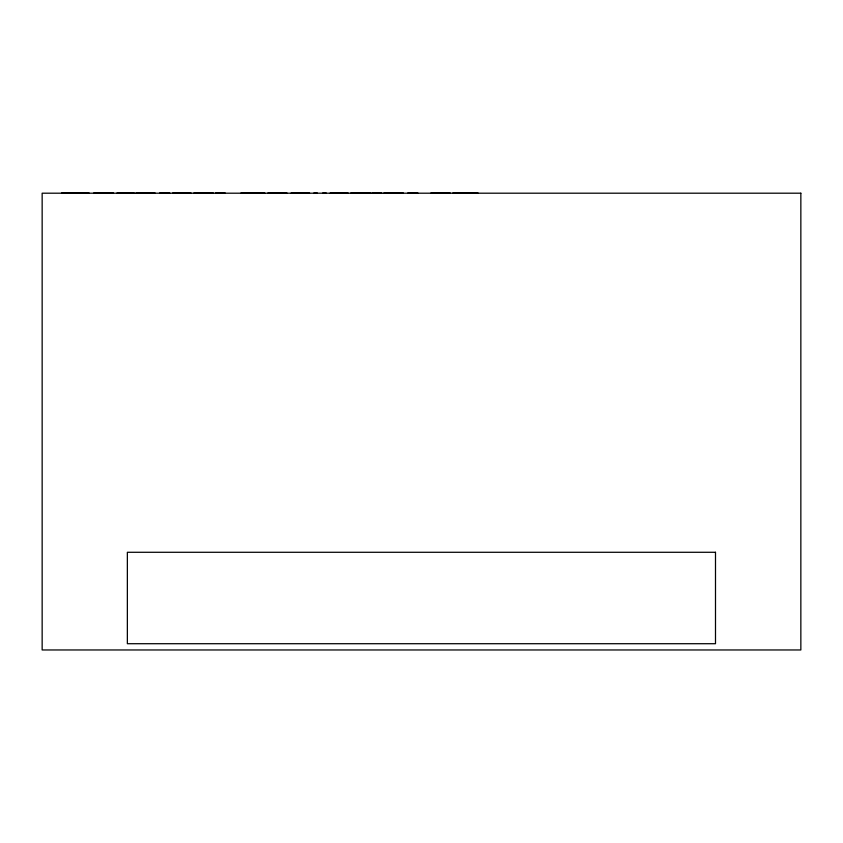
<?xml version="1.0" encoding="UTF-8"?>
<svg xmlns="http://www.w3.org/2000/svg" width="843" height="843" viewBox="0 0 843 843"><rect width="100%" height="100%" fill="white"/><g stroke="black" fill="none" stroke-linecap="round" stroke-linejoin="round"><path stroke-width="1.26" d="M61.507 193.036L89.158 193.036M93.647 193.036L113.542 193.036M116.924 193.036L134.353 193.036M135.923 193.036L155.133 193.036M159.569 193.036L169.801 193.036M172.594 193.036L191.108 193.036M193.795 193.036L213.395 193.036M215.46 193.036L225.239 193.036M240.887 193.036L264.85 193.036M267.811 193.036L287.01 193.036M291.077 193.036L309.592 193.036M313.817 193.036L317.358 193.036M322.658 193.036L326.252 193.036M330.161 193.036L348.159 193.036M350.72 193.036L370.604 193.036M371.921 193.036L381.7 193.036M383.807 193.036L403.407 193.036M407.706 193.036L417.938 193.036M430.836 193.036L450.278 193.036M452.765 193.036L478.097 193.036M800.85 193.195L42.15 193.195L42.15 649.964L800.85 649.964L800.85 193.195M715.496 552.281L127.356 552.281L127.356 643.715L715.496 643.715L715.496 552.281"/></g></svg>
